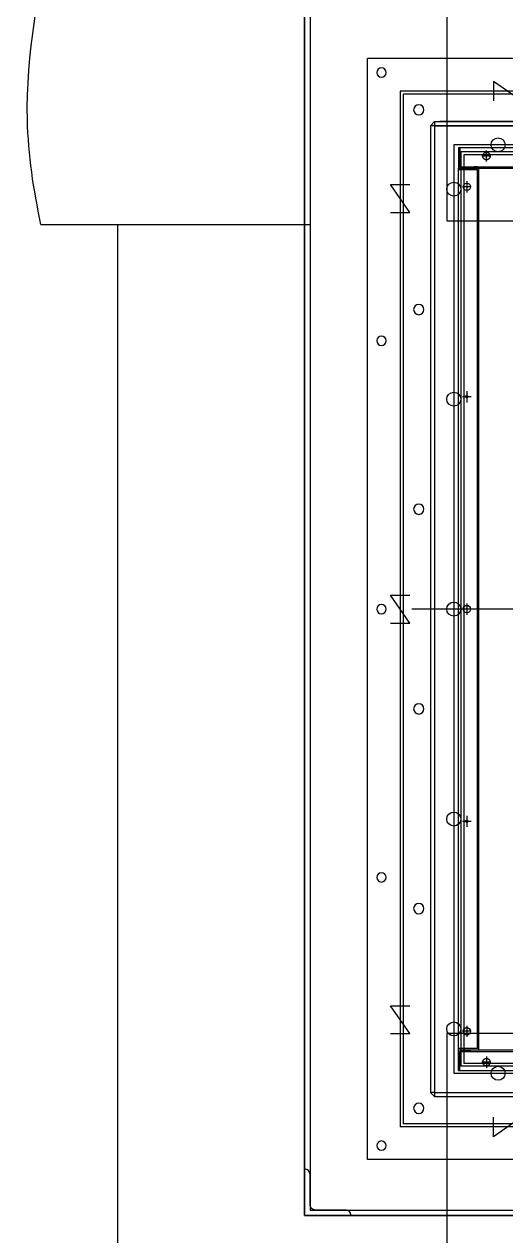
# Model space of a CAD drawing. Header units: millimetres. Extents: x 89450 to 753248, y -530175 to 1209785.
# Drawn here: x 271280 to 271796, y -166113 to -164815 of the extents above; entities that cross this region are included whole.
import ezdxf

# ---------------------------------------------------------------- set-up
doc = ezdxf.new("R2010")
doc.units = ezdxf.units.MM
doc.header["$LTSCALE"] = 150
doc.linetypes.add('CENTER', pattern=[50.8, 31.75, -6.35, 6.35, -6.35])
doc.linetypes.add('PHANTOMX2', pattern=[127, 63.5, -12.7, 12.7, -12.7, 12.7, -12.7])
doc.layers.add('------00 Load Bank', color=3, linetype='Continuous')
doc.layers.add('-----35 Equipmnet Pad', color=7, linetype='Continuous')

# ---------------------------------------------------------------- blocks, each defined once
blk = doc.blocks.new('A$Cd768ecee')
at = {"color": 0}
for p, q in [((0, 1180), (1180, 1180)), ((1180, 0), (1180, 1180)), ((35, 1145), (1145, 1145)), ((1145, 1145), (1145, 35)), ((38.2, 1141.8), (1141.8, 1141.8)), ((1141.8, 1141.8), (1141.8, 38.2)), ((100, 1080), (1080, 1080)), ((1080, 1080), (1080, 100)), ((103.2, 1076.8), (1076.8, 1076.8)), ((1076.8, 1076.8), (1076.8, 103.2)), ((100, 100), (1080, 100)), ((103.2, 103.2), (1076.8, 103.2)), ((35, 35), (1145, 35)), ((38.2, 38.2), (1141.8, 38.2)), ((0, 0), (1180, 0))]:
    blk.add_line(p, q, dxfattribs=at)
for points in [[(1015, 1155.4), (1015, 1134.6), (1045, 1155.4), (1045, 1134.6)], [(1155.4, 1015), (1134.6, 1015), (1155.4, 1045), (1134.6, 1045)], [(1155.4, 575), (1134.6, 575), (1155.4, 605), (1134.6, 605)], [(1155.4, 135), (1134.6, 135), (1155.4, 165), (1134.6, 165)], [(1015, 24.6), (1015, 45.4), (1045, 24.6), (1045, 45.4)]]:
    blk.add_lwpolyline(points, dxfattribs=at)
for centre, radius in [((1165, 1165), 5), ((1125, 1125), 5.5), ((1125, 911), 5.5), ((1165, 877.5), 5), ((1125, 697), 5.5), ((1165, 590), 5), ((1125, 483), 5.5), ((1165, 302.5), 5), ((1125, 269), 5.5), ((1125, 55), 5.5), ((1165, 15), 5)]:
    blk.add_circle(centre, radius, dxfattribs=at)
blk = doc.blocks.new('A$Ca2785acc')
at = {"color": 0}
for p, q in [((985, 1002), (0, 1002)), ((985, 1002), (985, 980)), ((955, 987), (955, 999)), ((985, 980), (0, 980)), ((983.4, 981.6), (1.6, 981.6)), ((963, 980), (963, 35)), ((985, 980), (963, 980)), ((964.6, 978.4), (964.6, 36.6)), ((964.6, 978.4), (985, 978.4)), ((985, 980), (965, 982)), ((985, 980), (985, 35)), ((976, 954), (976, 966)), ((971.2, 960), (980.8, 960)), ((971.2, 960), (980.8, 960)), ((976, 729), (976, 741)), ((971.2, 735), (980.8, 735)), ((971.2, 507.5), (980.8, 507.5)), ((976, 501.5), (976, 513.5)), ((976, 274), (976, 286)), ((971.2, 280), (980.8, 280)), ((971.2, 55), (980.8, 55)), ((976, 49), (976, 61)), ((985, 35), (0, 35)), ((983.4, 33.4), (1.6, 33.4)), ((955, 28), (955, 16)), ((963, 35), (985, 35)), ((964.6, 36.6), (985, 36.6)), ((985, 35), (965, 33)), ((985, 13), (985, 35)), ((985, 13), (0, 13))]:
    blk.add_line(p, q, dxfattribs=at)
at = {"color": 0, "linetype": 'PHANTOMX2'}
for p, q in [((983.4, 1002), (983.4, 981.6)), ((983.4, 13), (983.4, 33.4))]:
    blk.add_line(p, q, dxfattribs=at)
at = {"color": 0, "linetype": 'CENTER'}
for p, q in [((950.2, 993), (960, 993)), ((950.2, 22), (960, 22))]:
    blk.add_line(p, q, dxfattribs=at)
at = {"color": 0, "linetype": 'PHANTOMX2'}
for centre in [(955, 993), (955, 22)]:
    blk.add_circle(centre, 4, dxfattribs=at)
at = {"color": 0}
for centre, radius in [((976, 960), 4), ((976, 960), 4), ((976, 735), 1.25), ((976, 507.5), 4), ((976, 280), 1.25), ((976, 55), 4)]:
    blk.add_circle(centre, radius, dxfattribs=at)
blk = doc.blocks.new('A$C02650c35')
at = {"color": 0, "linetype": 'CENTER'}
for p, q in [((522.5, 1085), (522.5, 0)), ((25, 1040), (25, 45)), ((1020, 45), (1020, 1040)), ((25, 45), (1020, 45))]:
    blk.add_line(p, q, dxfattribs=at)
at = {"color": 0}
for p, q in [((4.5, 1065), (4.5, 24.5)), ((4.5, 24.5), (4.5, 1065)), ((0, 24.5), (0, 1060.5)), ((0, 24.5), (0, 1060.5)), ((0, 1055), (0, 30)), ((1040.5, 24.5), (1040.5, 1060.5)), ((1045, 24.5), (1045, 1060.5)), ((1045, 30), (1045, 1055)), ((0, 24.5), (1045, 24.5)), ((0, 24.5), (4.5, 20)), ((4.5, 24.5), (4.5, 20)), ((4.5, 20), (1040.5, 20)), ((10, 20), (1035, 20)), ((1040.5, 24.5), (1040.5, 20)), ((1045, 24.5), (1040.5, 20))]:
    blk.add_line(p, q, dxfattribs=at)
for centre in [(25, 92.5), (1020, 92.5), (72.5, 45), (297.5, 45), (522.5, 45), (747.5, 45), (972.5, 45)]:
    blk.add_circle(centre, 7.5, dxfattribs=at)

msp = doc.modelspace()

# ---------------------------------------------------------------- linework, layer by layer
at = {"layer": '------00 Load Bank', "color": 161}
msp.add_line((271298, -165029.1, -9.9), (271586.2, -165029.1, -9.9), dxfattribs=at)
at = {"layer": '------00 Load Bank', "color": 161, "elevation": 0}
msp.add_lwpolyline([(272950.2, -163491.4), (271580.2, -163491.4), (271580.2, -166091.4), (272950.2, -166091.4), (272950.2, -163491.4)], dxfattribs=at)
for points in [[(272950.2, -166091.4), (271580.2, -166091.4), (271580.2, -163491.4), (272950.2, -163491.4)], [(272944.2, -163497.4), (271586.2, -163497.4), (271586.2, -166085.4), (272944.2, -166085.4)]]:
    msp.add_lwpolyline(points, close=True, dxfattribs=at)
at = {"layer": '------00 Load Bank', "color": 161, "ltscale": 2, "elevation": 0}
for points in [[(272742.7, -165025.4), (272742.7, -164593.1), (271732.7, -164593.1), (271732.7, -165025.4)], [(272742.7, -166428.7), (272742.7, -165896.4), (271732.7, -165896.4), (271732.7, -166428.7)]]:
    msp.add_lwpolyline(points, close=True, dxfattribs=at)
at = {"layer": '------00 Load Bank', "color": 161, "ltscale": 0.2, "elevation": 0}
msp.add_lwpolyline([(271580.2, -166041.4), (271580.2, -166091.4), (271630.2, -166091.4), (271630.2, -166091.4, 0.414214), (271624.2, -166085.4), (271592.2, -166085.4, -0.414214), (271586.2, -166079.4), (271586.2, -166047.4, 0.414214), (271580.2, -166041.4), (271580.2, -166041.4)], format="xyb", dxfattribs=at)
at = {"layer": '------00 Load Bank', "color": 161}
msp.add_open_spline([(271298, -165029.1), (271290, -164991.9), (271263.5, -164815.1), (271366.3, -164575.7), (271311.2, -164383.8), (271292.9, -164329.1)], degree=3, knots=[124.01415, 124.01415, 124.01415, 124.01415, 238.000173, 663.61754, 833.548095, 833.548095, 833.548095, 833.548095], dxfattribs=at)
at = {"layer": '-----35 Equipmnet Pad', "color": 161, "elevation": -9.9}
msp.add_lwpolyline([(271380.2, -168429.1), (271380.2, -165029.1)], dxfattribs=at)

# ---------------------------------------------------------------- block references
at = {"layer": '------00 Load Bank', "color": 161, "xscale": -1}
msp.add_blockref('A$Cd768ecee', (272827.7, -166031.4), dxfattribs=at)
at = {"layer": '------00 Load Bank', "color": 161}
for name, p, rotation in [('A$C02650c35', (271695.2, -164918.9), 270), ('A$Ca2785acc', (272730.2, -164933.9), 180), ('A$Ca2785acc', (272730.2, -164933.9), 180)]:
    msp.add_blockref(name, p, dxfattribs=dict(at, rotation=rotation))

doc.saveas('drawing.dxf')
